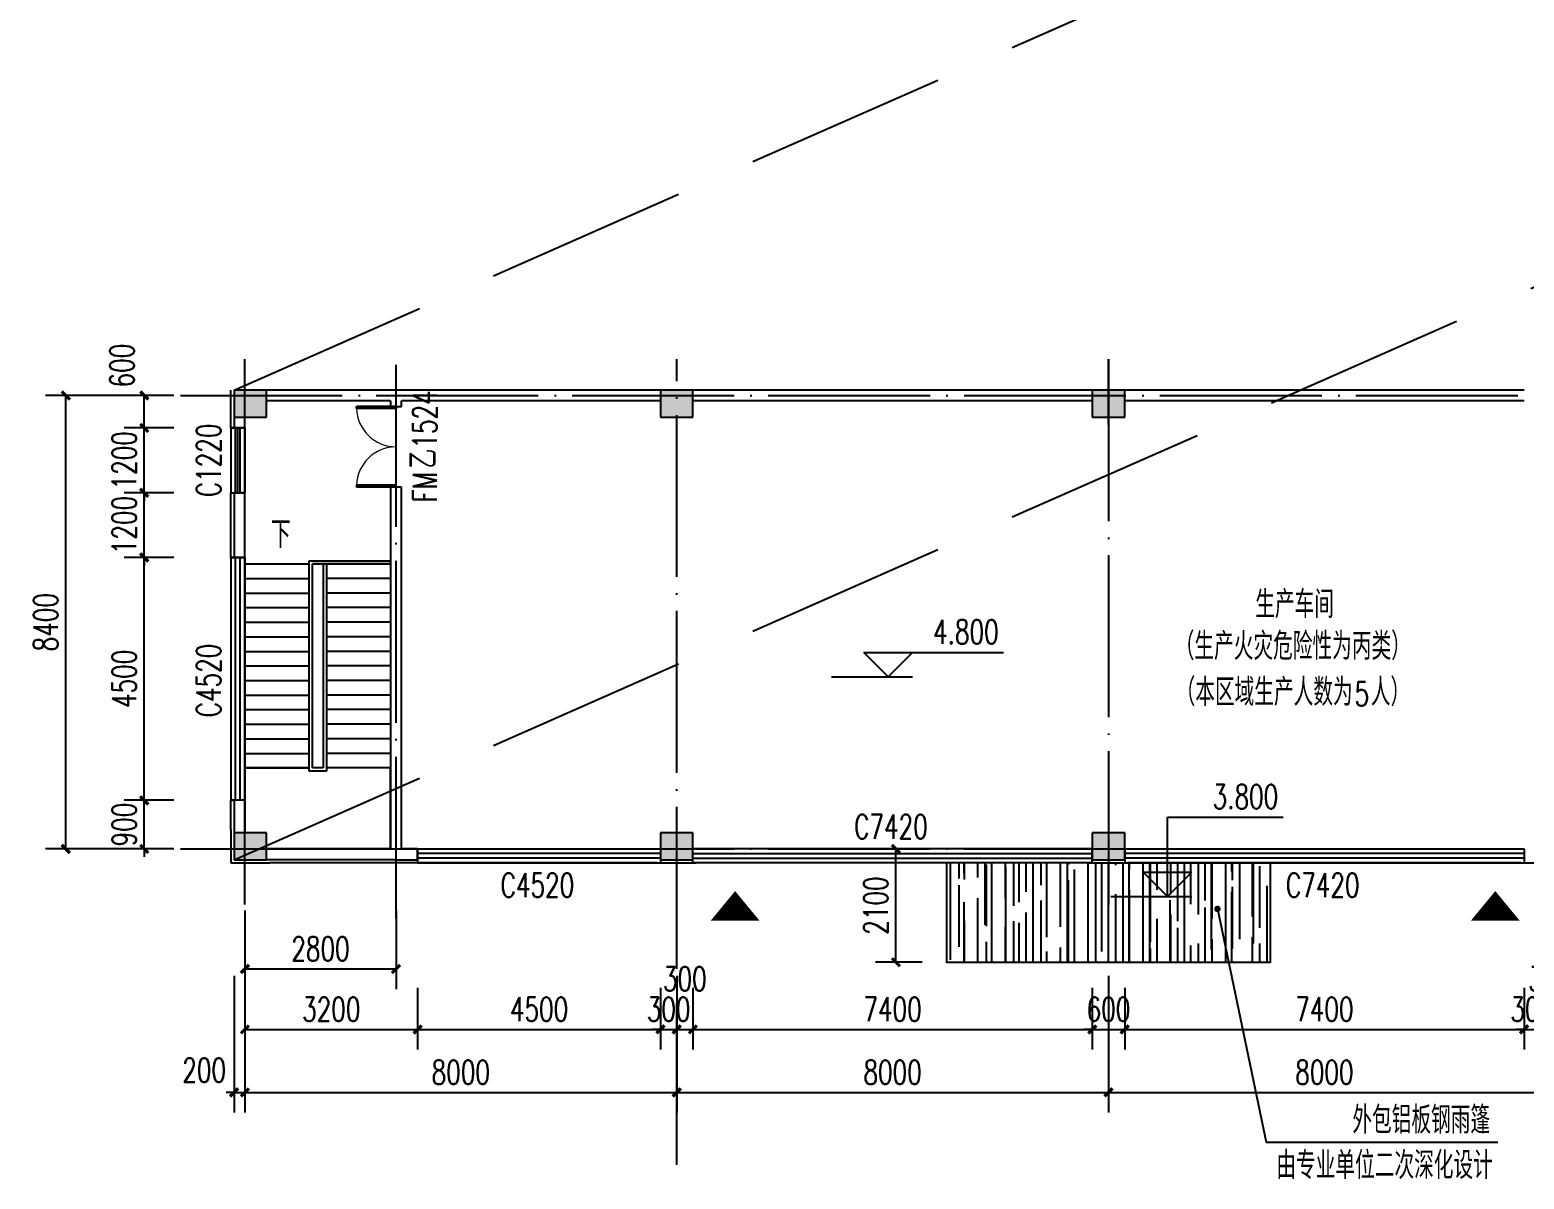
# Model space of a CAD drawing. Extents: x 409931 to 937299, y -508824 to 132289.
# Drawn here: x 466238 to 493922, y -186752 to -165458 of the extents above; entities that cross this region are included whole.
import ezdxf

# ---------------------------------------------------------------- set-up
doc = ezdxf.new("R2010")
doc.units = 0
doc.header["$LTSCALE"] = 1500
doc.header["$MEASUREMENT"] = 0
doc.linetypes.add('DASH', pattern=[0.35, 0.25, -0.1])
doc.linetypes.add('DOTE', pattern=[2.42, 2, -0.2, 0.02, -0.2])
doc.layers.get('Defpoints').update_dxf_attribs({"color": 252})
for name, color, linetype in [('07m', 36, 'Continuous'), ('A-Hatch1(建筑填充1平面)', 8, 'Continuous'), ('A-Roof(建筑屋顶)', 122, 'Continuous'), ('A-Wall(建筑墙)', 7, 'Continuous'), ('AXIS', 3, 'Continuous'), ('COLUMN', 2, 'Continuous'), ('DIM_ELEV', 3, 'Continuous'), ('DIM_LEAD', 3, 'Continuous'), ('DIM_SYMB', 3, 'Continuous'), ('DOOR_FIRE', 4, 'Continuous'), ('DOOR_FIRE_TEXT', 7, 'Continuous'), ('DOTE', 1, 'Continuous'), ('PUB_DIM', 3, 'Continuous'), ('PUB_HATCH', 8, 'Continuous'), ('PUB_TEXT', 7, 'Continuous'), ('STAIR', 2, 'Continuous'), ('SURFACE', 6, 'Continuous'), ('WALL', 7, 'Continuous'), ('WINDOW', 4, 'Continuous'), ('WINDOW_TEXT', 7, 'Continuous')]:
    doc.layers.add(name, color=color, linetype=linetype)
doc.styles.add('_TCH_DIM', font='SIMPLEX', dxfattribs={"bigfont": 'GBCBIG'})
doc.styles.add('_TCH_DIM_T3', font='SIMPLEX', dxfattribs={"width": 0.705882, "bigfont": 'GBCBIG'})
doc.styles.add('_TCH_WINDOW', font='SIMPLEX', dxfattribs={"bigfont": 'GBCBIG'})
doc.dimstyles.new('_TCH_ARCH&&150', dxfattribs={"dimtxt": 446.25, "dimasz": 150, "dimexe": 375, "dimexo": 450, "dimgap": 150, "dimtad": 1, "dimdec": 0, "dimzin": 0, "dimdsep": 46, "dimtxsty": '_TCH_DIM_T3', "dimblk": 'ARCHTICK', "dimcen": 0.09, "dimclrt": 7, "dimazin": 2, "dimtfac": 1, "dimtdec": 0, "dimtix": 1, "dimtmove": 2, "dimatfit": 3, "dimfxl": 0, "dimtolj": 1, "dimtzin": 0, "dimarcsym": 0})

# ---------------------------------------------------------------- blocks, each defined once
blk = doc.blocks.new('_ArchTick')
at = {"color": 0, "linetype": 'ByBlock', "const_width": 0.4}
blk.add_lwpolyline([(-0.5, -0.5), (0.5, 0.5)], dxfattribs=at)
blk = doc.blocks.new('*D478')
at = {"layer": 'Defpoints', "color": 0}
for p in [(470222, -182759), (473422, -182759), (473422, -183978)]:
    blk.add_point(p, dxfattribs=at)
at = {"layer": 'PUB_DIM', "color": 0, "lineweight": -2}
for p, q in [((470222, -183209), (470222, -184353)), ((473422, -183209), (473422, -184353)), ((470222, -183978), (473422, -183978))]:
    blk.add_line(p, q, dxfattribs=at)
at = {"layer": 'PUB_DIM', "color": 0, "lineweight": -2, "xscale": 150, "yscale": 150, "zscale": 150, "rotation": 180}
blk.add_blockref('_ArchTick', (470222, -183978), dxfattribs=at)
at = {"layer": 'PUB_DIM', "color": 0, "lineweight": -2, "xscale": 150, "yscale": 150, "zscale": 150}
blk.add_blockref('_ArchTick', (473422, -183978), dxfattribs=at)
at = {"layer": 'PUB_DIM', "color": 7, "insert": (471822, -183605), "char_height": 446.2, "attachment_point": 5, "style": '_TCH_DIM_T3'}
blk.add_mtext('\\A1;3200', dxfattribs=at)
blk = doc.blocks.new('*D479')
at = {"layer": 'Defpoints', "color": 0}
for p in [(473422, -182759), (477922, -182759), (477922, -183978)]:
    blk.add_point(p, dxfattribs=at)
at = {"layer": 'PUB_DIM', "color": 0, "lineweight": -2}
for p, q in [((473422, -183209), (473422, -184353)), ((477922, -183209), (477922, -184353)), ((473422, -183978), (477922, -183978))]:
    blk.add_line(p, q, dxfattribs=at)
at = {"layer": 'PUB_DIM', "color": 0, "lineweight": -2, "xscale": 150, "yscale": 150, "zscale": 150, "rotation": 180}
blk.add_blockref('_ArchTick', (473422, -183978), dxfattribs=at)
at = {"layer": 'PUB_DIM', "color": 0, "lineweight": -2, "xscale": 150, "yscale": 150, "zscale": 150}
blk.add_blockref('_ArchTick', (477922, -183978), dxfattribs=at)
at = {"layer": 'PUB_DIM', "color": 7, "insert": (475672, -183605), "char_height": 446.2, "attachment_point": 5, "style": '_TCH_DIM_T3'}
blk.add_mtext('\\A1;4500', dxfattribs=at)
blk = doc.blocks.new('*D480')
at = {"layer": 'Defpoints', "color": 0}
for p in [(477922, -182759), (478222, -182759), (478222, -183978)]:
    blk.add_point(p, dxfattribs=at)
at = {"layer": 'PUB_DIM', "color": 0, "lineweight": -2}
for p, q in [((477922, -183209), (477922, -184353)), ((478222, -183209), (478222, -184353)), ((477922, -183978), (477772, -183978)), ((477922, -183978), (478222, -183978)), ((478222, -183978), (478372, -183978))]:
    blk.add_line(p, q, dxfattribs=at)
at = {"layer": 'PUB_DIM', "color": 0, "lineweight": -2, "xscale": 150, "yscale": 150, "zscale": 150}
blk.add_blockref('_ArchTick', (477922, -183978), dxfattribs=at)
at = {"layer": 'PUB_DIM', "color": 0, "lineweight": -2, "xscale": 150, "yscale": 150, "zscale": 150, "rotation": 180}
blk.add_blockref('_ArchTick', (478222, -183978), dxfattribs=at)
at = {"layer": 'PUB_DIM', "color": 7, "insert": (478072, -183605), "char_height": 446.2, "attachment_point": 5, "style": '_TCH_DIM_T3'}
blk.add_mtext('\\A1;300', dxfattribs=at)
blk = doc.blocks.new('*D481')
at = {"layer": 'Defpoints', "color": 0}
for p in [(478222, -182759), (478522, -182759), (478522, -183978)]:
    blk.add_point(p, dxfattribs=at)
at = {"layer": 'PUB_DIM', "color": 0, "lineweight": -2}
for p, q in [((478222, -183209), (478222, -184353)), ((478522, -183209), (478522, -184353)), ((478222, -183978), (478522, -183978))]:
    blk.add_line(p, q, dxfattribs=at)
at = {"layer": 'PUB_DIM', "color": 0, "lineweight": -2, "xscale": 150, "yscale": 150, "zscale": 150, "rotation": 180}
blk.add_blockref('_ArchTick', (478222, -183978), dxfattribs=at)
at = {"layer": 'PUB_DIM', "color": 0, "lineweight": -2, "xscale": 150, "yscale": 150, "zscale": 150}
blk.add_blockref('_ArchTick', (478522, -183978), dxfattribs=at)
at = {"layer": 'PUB_DIM', "color": 7, "insert": (478372, -183040), "char_height": 446.2, "attachment_point": 5, "style": '_TCH_DIM_T3'}
blk.add_mtext('\\A1;300', dxfattribs=at)
blk = doc.blocks.new('*D482')
at = {"layer": 'Defpoints', "color": 0}
for p in [(478522, -182759), (485922, -182759), (485922, -183978)]:
    blk.add_point(p, dxfattribs=at)
at = {"layer": 'PUB_DIM', "color": 0, "lineweight": -2}
for p, q in [((478522, -183209), (478522, -184353)), ((485922, -183209), (485922, -184353)), ((478522, -183978), (485922, -183978))]:
    blk.add_line(p, q, dxfattribs=at)
at = {"layer": 'PUB_DIM', "color": 0, "lineweight": -2, "xscale": 150, "yscale": 150, "zscale": 150, "rotation": 180}
blk.add_blockref('_ArchTick', (478522, -183978), dxfattribs=at)
at = {"layer": 'PUB_DIM', "color": 0, "lineweight": -2, "xscale": 150, "yscale": 150, "zscale": 150}
blk.add_blockref('_ArchTick', (485922, -183978), dxfattribs=at)
at = {"layer": 'PUB_DIM', "color": 7, "insert": (482222, -183605), "char_height": 446.2, "attachment_point": 5, "style": '_TCH_DIM_T3'}
blk.add_mtext('\\A1;7400', dxfattribs=at)
blk = doc.blocks.new('*D483')
at = {"layer": 'Defpoints', "color": 0}
for p in [(485922, -182759), (486522, -182759), (486522, -183978)]:
    blk.add_point(p, dxfattribs=at)
at = {"layer": 'PUB_DIM', "color": 0, "lineweight": -2}
for p, q in [((485922, -183209), (485922, -184353)), ((486522, -183209), (486522, -184353)), ((485922, -183978), (485772, -183978)), ((485922, -183978), (486522, -183978)), ((486522, -183978), (486672, -183978))]:
    blk.add_line(p, q, dxfattribs=at)
at = {"layer": 'PUB_DIM', "color": 0, "lineweight": -2, "xscale": 150, "yscale": 150, "zscale": 150}
blk.add_blockref('_ArchTick', (485922, -183978), dxfattribs=at)
at = {"layer": 'PUB_DIM', "color": 0, "lineweight": -2, "xscale": 150, "yscale": 150, "zscale": 150, "rotation": 180}
blk.add_blockref('_ArchTick', (486522, -183978), dxfattribs=at)
at = {"layer": 'PUB_DIM', "color": 7, "insert": (486222, -183605), "char_height": 446.2, "attachment_point": 5, "style": '_TCH_DIM_T3'}
blk.add_mtext('\\A1;600', dxfattribs=at)
blk = doc.blocks.new('*D484')
at = {"layer": 'Defpoints', "color": 0}
for p in [(486522, -182759), (493922, -182759), (493922, -183978)]:
    blk.add_point(p, dxfattribs=at)
at = {"layer": 'PUB_DIM', "color": 0, "lineweight": -2}
for p, q in [((486522, -183209), (486522, -184353)), ((493922, -183209), (493922, -184353)), ((486522, -183978), (493922, -183978))]:
    blk.add_line(p, q, dxfattribs=at)
at = {"layer": 'PUB_DIM', "color": 0, "lineweight": -2, "xscale": 150, "yscale": 150, "zscale": 150, "rotation": 180}
blk.add_blockref('_ArchTick', (486522, -183978), dxfattribs=at)
at = {"layer": 'PUB_DIM', "color": 0, "lineweight": -2, "xscale": 150, "yscale": 150, "zscale": 150}
blk.add_blockref('_ArchTick', (493922, -183978), dxfattribs=at)
at = {"layer": 'PUB_DIM', "color": 7, "insert": (490222, -183605), "char_height": 446.2, "attachment_point": 5, "style": '_TCH_DIM_T3'}
blk.add_mtext('\\A1;7400', dxfattribs=at)
blk = doc.blocks.new('*D485')
at = {"layer": 'Defpoints', "color": 0}
for p in [(493922, -182759), (494222, -182759), (494222, -183978)]:
    blk.add_point(p, dxfattribs=at)
at = {"layer": 'PUB_DIM', "color": 0, "lineweight": -2}
for p, q in [((493922, -183209), (493922, -184353)), ((494222, -183209), (494222, -184353)), ((493922, -183978), (493772, -183978)), ((493922, -183978), (494222, -183978)), ((494222, -183978), (494372, -183978))]:
    blk.add_line(p, q, dxfattribs=at)
at = {"layer": 'PUB_DIM', "color": 0, "lineweight": -2, "xscale": 150, "yscale": 150, "zscale": 150}
blk.add_blockref('_ArchTick', (493922, -183978), dxfattribs=at)
at = {"layer": 'PUB_DIM', "color": 0, "lineweight": -2, "xscale": 150, "yscale": 150, "zscale": 150, "rotation": 180}
blk.add_blockref('_ArchTick', (494222, -183978), dxfattribs=at)
at = {"layer": 'PUB_DIM', "color": 7, "insert": (494072, -183605), "char_height": 446.2, "attachment_point": 5, "style": '_TCH_DIM_T3'}
blk.add_mtext('\\A1;300', dxfattribs=at)
blk = doc.blocks.new('*D486')
at = {"layer": 'Defpoints', "color": 0}
for p in [(494222, -182759), (494582, -182759), (494582, -183978)]:
    blk.add_point(p, dxfattribs=at)
at = {"layer": 'PUB_DIM', "color": 0, "lineweight": -2}
for p, q in [((494222, -183209), (494222, -184353)), ((494582, -183209), (494582, -184353)), ((494222, -183978), (494582, -183978))]:
    blk.add_line(p, q, dxfattribs=at)
at = {"layer": 'PUB_DIM', "color": 0, "lineweight": -2, "xscale": 150, "yscale": 150, "zscale": 150, "rotation": 180}
blk.add_blockref('_ArchTick', (494222, -183978), dxfattribs=at)
at = {"layer": 'PUB_DIM', "color": 0, "lineweight": -2, "xscale": 150, "yscale": 150, "zscale": 150}
blk.add_blockref('_ArchTick', (494582, -183978), dxfattribs=at)
at = {"layer": 'PUB_DIM', "color": 7, "insert": (494402, -183040), "char_height": 446.2, "attachment_point": 5, "style": '_TCH_DIM_T3'}
blk.add_mtext('\\A1;360', dxfattribs=at)
blk = doc.blocks.new('*D489')
at = {"layer": 'AXIS', "color": 0, "lineweight": -2}
for p, q in [((470022, -182985), (470022, -185520)), ((470222, -182985), (470222, -185520)), ((470022, -185145), (469872, -185145)), ((470022, -185145), (470222, -185145)), ((470222, -185145), (470372, -185145))]:
    blk.add_line(p, q, dxfattribs=at)
at = {"layer": 'Defpoints', "color": 0}
for p in [(470022, -182535), (470222, -182535), (470222, -185145)]:
    blk.add_point(p, dxfattribs=at)
at = {"layer": 'AXIS', "color": 0, "lineweight": -2, "xscale": 150, "yscale": 150, "zscale": 150}
blk.add_blockref('_ArchTick', (470022, -185145), dxfattribs=at)
at = {"layer": 'AXIS', "color": 0, "lineweight": -2, "xscale": 150, "yscale": 150, "zscale": 150, "rotation": 180}
blk.add_blockref('_ArchTick', (470222, -185145), dxfattribs=at)
at = {"layer": 'AXIS', "color": 7, "insert": (469467, -184733), "char_height": 446.2, "attachment_point": 5, "style": '_TCH_DIM_T3'}
blk.add_mtext('\\A1;200', dxfattribs=at)
blk = doc.blocks.new('*D490')
at = {"layer": 'AXIS', "color": 0, "lineweight": -2}
for p, q in [((470222, -182985), (470222, -185520)), ((478222, -182985), (478222, -185520)), ((470222, -185145), (478222, -185145))]:
    blk.add_line(p, q, dxfattribs=at)
at = {"layer": 'Defpoints', "color": 0}
for p in [(470222, -182535), (478222, -182535), (478222, -185145)]:
    blk.add_point(p, dxfattribs=at)
at = {"layer": 'AXIS', "color": 0, "lineweight": -2, "xscale": 150, "yscale": 150, "zscale": 150, "rotation": 180}
blk.add_blockref('_ArchTick', (470222, -185145), dxfattribs=at)
at = {"layer": 'AXIS', "color": 0, "lineweight": -2, "xscale": 150, "yscale": 150, "zscale": 150}
blk.add_blockref('_ArchTick', (478222, -185145), dxfattribs=at)
at = {"layer": 'AXIS', "color": 7, "insert": (474222, -184772), "char_height": 446.2, "attachment_point": 5, "style": '_TCH_DIM_T3'}
blk.add_mtext('\\A1;8000', dxfattribs=at)
blk = doc.blocks.new('*D491')
at = {"layer": 'AXIS', "color": 0, "lineweight": -2}
for p, q in [((478222, -182985), (478222, -185520)), ((486222, -182985), (486222, -185520)), ((478222, -185145), (486222, -185145))]:
    blk.add_line(p, q, dxfattribs=at)
at = {"layer": 'Defpoints', "color": 0}
for p in [(478222, -182535), (486222, -182535), (486222, -185145)]:
    blk.add_point(p, dxfattribs=at)
at = {"layer": 'AXIS', "color": 0, "lineweight": -2, "xscale": 150, "yscale": 150, "zscale": 150, "rotation": 180}
blk.add_blockref('_ArchTick', (478222, -185145), dxfattribs=at)
at = {"layer": 'AXIS', "color": 0, "lineweight": -2, "xscale": 150, "yscale": 150, "zscale": 150}
blk.add_blockref('_ArchTick', (486222, -185145), dxfattribs=at)
at = {"layer": 'AXIS', "color": 7, "insert": (482222, -184772), "char_height": 446.2, "attachment_point": 5, "style": '_TCH_DIM_T3'}
blk.add_mtext('\\A1;8000', dxfattribs=at)
blk = doc.blocks.new('*D492')
at = {"layer": 'AXIS', "color": 0, "lineweight": -2}
for p, q in [((486222, -182985), (486222, -185520)), ((494222, -182985), (494222, -185520)), ((486222, -185145), (494222, -185145))]:
    blk.add_line(p, q, dxfattribs=at)
at = {"layer": 'Defpoints', "color": 0}
for p in [(486222, -182535), (494222, -182535), (494222, -185145)]:
    blk.add_point(p, dxfattribs=at)
at = {"layer": 'AXIS', "color": 0, "lineweight": -2, "xscale": 150, "yscale": 150, "zscale": 150, "rotation": 180}
blk.add_blockref('_ArchTick', (486222, -185145), dxfattribs=at)
at = {"layer": 'AXIS', "color": 0, "lineweight": -2, "xscale": 150, "yscale": 150, "zscale": 150}
blk.add_blockref('_ArchTick', (494222, -185145), dxfattribs=at)
at = {"layer": 'AXIS', "color": 7, "insert": (490222, -184772), "char_height": 446.2, "attachment_point": 5, "style": '_TCH_DIM_T3'}
blk.add_mtext('\\A1;8000', dxfattribs=at)
blk = doc.blocks.new('*D495')
at = {"layer": 'Defpoints', "color": 0}
for p in [(482283, -180633), (483222, -180633), (483222, -182733)]:
    blk.add_point(p, dxfattribs=at)
at = {"layer": 'PUB_DIM', "color": 0, "lineweight": -2}
for p, q in [((482772, -180633), (481908, -180633)), ((482283, -182733), (482283, -180633)), ((482772, -182733), (481908, -182733))]:
    blk.add_line(p, q, dxfattribs=at)
at = {"layer": 'PUB_DIM', "color": 0, "lineweight": -2, "xscale": 150, "yscale": 150, "zscale": 150}
for p, rotation in [((482283, -180633), 90), ((482283, -182733), 270)]:
    blk.add_blockref('_ArchTick', p, dxfattribs=dict(at, rotation=rotation))
at = {"layer": 'PUB_DIM', "color": 7, "insert": (481910, -181683), "char_height": 446.2, "attachment_point": 5, "rotation": 90, "style": '_TCH_DIM_T3'}
blk.add_mtext('\\A1;2100', dxfattribs=at)
blk = doc.blocks.new('*D502')
at = {"layer": 'Defpoints', "color": 0}
for p in [(466904, -172233), (469355, -172233), (469355, -180633)]:
    blk.add_point(p, dxfattribs=at)
at = {"layer": 'PUB_DIM', "color": 0, "lineweight": -2}
for p, q in [((468905, -172233), (466529, -172233)), ((466904, -180633), (466904, -172233)), ((468905, -180633), (466529, -180633))]:
    blk.add_line(p, q, dxfattribs=at)
at = {"layer": 'PUB_DIM', "color": 0, "lineweight": -2, "xscale": 150, "yscale": 150, "zscale": 150}
for p, rotation in [((466904, -172233), 90), ((466904, -180633), 270)]:
    blk.add_blockref('_ArchTick', p, dxfattribs=dict(at, rotation=rotation))
at = {"layer": 'PUB_DIM', "color": 7, "insert": (466531, -176433), "char_height": 446.2, "attachment_point": 5, "rotation": 90, "style": '_TCH_DIM_T3'}
blk.add_mtext('\\A1;8400', dxfattribs=at)
blk = doc.blocks.new('*D503')
at = {"layer": 'Defpoints', "color": 0}
for p in [(468357, -172233), (469355, -172233), (469355, -172833)]:
    blk.add_point(p, dxfattribs=at)
at = {"layer": 'PUB_DIM', "color": 0, "lineweight": -2}
for p, q in [((468905, -172233), (467982, -172233)), ((468357, -172833), (468357, -172233)), ((468905, -172833), (467982, -172833))]:
    blk.add_line(p, q, dxfattribs=at)
at = {"layer": 'PUB_DIM', "color": 0, "lineweight": -2, "xscale": 150, "yscale": 150, "zscale": 150}
for p, rotation in [((468357, -172233), 90), ((468357, -172833), 270)]:
    blk.add_blockref('_ArchTick', p, dxfattribs=dict(at, rotation=rotation))
at = {"layer": 'PUB_DIM', "color": 7, "insert": (467944, -171678), "char_height": 446.2, "attachment_point": 5, "rotation": 90, "style": '_TCH_DIM_T3'}
blk.add_mtext('\\A1;600', dxfattribs=at)
blk = doc.blocks.new('*D504')
at = {"layer": 'Defpoints', "color": 0}
for p in [(468357, -172833), (469355, -172833), (469355, -174033)]:
    blk.add_point(p, dxfattribs=at)
at = {"layer": 'PUB_DIM', "color": 0, "lineweight": -2}
for p, q in [((468357, -172833), (468357, -172683)), ((468905, -172833), (467982, -172833)), ((468357, -174033), (468357, -172833)), ((468905, -174033), (467982, -174033)), ((468357, -174033), (468357, -174183))]:
    blk.add_line(p, q, dxfattribs=at)
at = {"layer": 'PUB_DIM', "color": 0, "lineweight": -2, "xscale": 150, "yscale": 150, "zscale": 150}
for p, rotation in [((468357, -172833), 270), ((468357, -174033), 90)]:
    blk.add_blockref('_ArchTick', p, dxfattribs=dict(at, rotation=rotation))
at = {"layer": 'PUB_DIM', "color": 7, "insert": (467984, -173433), "char_height": 446.2, "attachment_point": 5, "rotation": 90, "style": '_TCH_DIM_T3'}
blk.add_mtext('\\A1;1200', dxfattribs=at)
blk = doc.blocks.new('*D505')
at = {"layer": 'Defpoints', "color": 0}
for p in [(468357, -174033), (469355, -174033), (469355, -175233)]:
    blk.add_point(p, dxfattribs=at)
at = {"layer": 'PUB_DIM', "color": 0, "lineweight": -2}
for p, q in [((468905, -174033), (467982, -174033)), ((468357, -174033), (468357, -173883)), ((468357, -175233), (468357, -174033)), ((468905, -175233), (467982, -175233)), ((468357, -175233), (468357, -175383))]:
    blk.add_line(p, q, dxfattribs=at)
at = {"layer": 'PUB_DIM', "color": 0, "lineweight": -2, "xscale": 150, "yscale": 150, "zscale": 150}
for p, rotation in [((468357, -174033), 270), ((468357, -175233), 90)]:
    blk.add_blockref('_ArchTick', p, dxfattribs=dict(at, rotation=rotation))
at = {"layer": 'PUB_DIM', "color": 7, "insert": (467984, -174633), "char_height": 446.2, "attachment_point": 5, "rotation": 90, "style": '_TCH_DIM_T3'}
blk.add_mtext('\\A1;1200', dxfattribs=at)
blk = doc.blocks.new('*D506')
at = {"layer": 'Defpoints', "color": 0}
for p in [(468357, -175233), (469355, -175233), (469355, -179733)]:
    blk.add_point(p, dxfattribs=at)
at = {"layer": 'PUB_DIM', "color": 0, "lineweight": -2}
for p, q in [((468905, -175233), (467982, -175233)), ((468357, -179733), (468357, -175233)), ((468905, -179733), (467982, -179733))]:
    blk.add_line(p, q, dxfattribs=at)
at = {"layer": 'PUB_DIM', "color": 0, "lineweight": -2, "xscale": 150, "yscale": 150, "zscale": 150}
for p, rotation in [((468357, -175233), 90), ((468357, -179733), 270)]:
    blk.add_blockref('_ArchTick', p, dxfattribs=dict(at, rotation=rotation))
at = {"layer": 'PUB_DIM', "color": 7, "insert": (467984, -177483), "char_height": 446.2, "attachment_point": 5, "rotation": 90, "style": '_TCH_DIM_T3'}
blk.add_mtext('\\A1;4500', dxfattribs=at)
blk = doc.blocks.new('*D507')
at = {"layer": 'Defpoints', "color": 0}
for p in [(468357, -179733), (469355, -179733), (469355, -180633)]:
    blk.add_point(p, dxfattribs=at)
at = {"layer": 'PUB_DIM', "color": 0, "lineweight": -2}
for p, q in [((468357, -179733), (468357, -179583)), ((468905, -179733), (467982, -179733)), ((468357, -180633), (468357, -179733)), ((468905, -180633), (467982, -180633)), ((468357, -180633), (468357, -180783))]:
    blk.add_line(p, q, dxfattribs=at)
at = {"layer": 'PUB_DIM', "color": 0, "lineweight": -2, "xscale": 150, "yscale": 150, "zscale": 150}
for p, rotation in [((468357, -179733), 270), ((468357, -180633), 90)]:
    blk.add_blockref('_ArchTick', p, dxfattribs=dict(at, rotation=rotation))
at = {"layer": 'PUB_DIM', "color": 7, "insert": (467984, -180183), "char_height": 446.2, "attachment_point": 5, "rotation": 90, "style": '_TCH_DIM_T3'}
blk.add_mtext('\\A1;900', dxfattribs=at)
blk = doc.blocks.new('*D785')
at = {"layer": 'Defpoints', "color": 0}
for p in [(470222, -181325), (473022, -181325), (473022, -182858)]:
    blk.add_point(p, dxfattribs=at)
at = {"layer": 'PUB_DIM', "color": 0, "lineweight": -2}
for p, q in [((470222, -181775), (470222, -183233)), ((473022, -181775), (473022, -183233)), ((470222, -182858), (473022, -182858))]:
    blk.add_line(p, q, dxfattribs=at)
at = {"layer": 'PUB_DIM', "color": 0, "lineweight": -2, "xscale": 150, "yscale": 150, "zscale": 150, "rotation": 180}
blk.add_blockref('_ArchTick', (470222, -182858), dxfattribs=at)
at = {"layer": 'PUB_DIM', "color": 0, "lineweight": -2, "xscale": 150, "yscale": 150, "zscale": 150}
blk.add_blockref('_ArchTick', (473022, -182858), dxfattribs=at)
at = {"layer": 'PUB_DIM', "color": 7, "insert": (471622, -182485), "char_height": 446.2, "attachment_point": 5, "style": '_TCH_DIM_T3'}
blk.add_mtext('\\A1;2800', dxfattribs=at)
blk = doc.blocks.new('$TCHSYS$WIN2D')
for p, q in [((-0.5, 0.5), (0.5, 0.5)), ((-0.5, 0.5), (-0.5, -0.5)), ((0.5, 0.5), (0.5, -0.5)), ((0.5, 0.1667), (-0.5, 0.1667)), ((0.5, -0.1667), (-0.5, -0.1667)), ((-0.5, -0.5), (0.5, -0.5))]:
    blk.add_line(p, q)
blk = doc.blocks.new('$WINLIB2D$00000005')
at = {"color": 0}
for points in [[(-0.5, 0.5), (-0.5, -0.5)], [(-0.5, 0.5), (0.5, 0.5)], [(0.5, -0.5), (0.5, 0.5)], [(0.5, 0.167), (-0.5, 0.167)], [(0.5, 0), (-0.5, 0)], [(0.5, -0.167), (-0.5, -0.167)], [(-0.5, -0.5), (0.5, -0.5)]]:
    blk.add_lwpolyline(points, dxfattribs=at)
blk = doc.blocks.new('$DorLib2D$00000002')
for p, q in [((-0.5, 0), (-0.5, 0.4875)), ((-0.475, 0.4875), (-0.5, 0.4875)), ((-0.475, 0), (-0.475, 0.4875)), ((0.475, 0), (0.475, 0.4875)), ((0.475, 0.4875), (0.5, 0.4875)), ((0.5, 0), (0.5, 0.4875)), ((-0.5, 0), (-0.475, 0)), ((0.5, 0), (0.475, 0))]:
    blk.add_line(p, q)
at = {"lineweight": 13}
for centre, start, end in [((-0.4875, 0), 0, 88.53072), ((0.4875, 0), 91.46928, 180)]:
    blk.add_arc(centre, 0.4875, start, end, dxfattribs=at)

msp = doc.modelspace()

# ---------------------------------------------------------------- hatches: boundary and pattern name
at = {"layer": 'A-Hatch1(建筑填充1平面)'}
h = msp.add_hatch(dxfattribs=at)
h.set_pattern_fill('AR-RROOF', color=8, scale=300, angle=90, style=0)
h.set_pattern_definition([(90, (11877.55, 0), (-381, 838.2), [5715, -762, 1905, -381]), (90, (11687.05, 506.73), (-506.73, -381), [1143, -125.73, 2286, -285.75]), (90, (11553.7, 190.5), (-255.27, 1981.2), [3048, -533.4, 1524, -381])])
h.paths.add_polyline_path([(489222.2, -182733.2), (489222.2, -180893.2), (486582.2, -180893.2), (485862.2, -180893.2), (483222.2, -180893.2), (483222.2, -182733.2)])
at = {"layer": 'PUB_HATCH'}
for points in [[(470022.2, -172633.2), (470622.2, -172633.2), (470622.2, -172133.2), (470022.2, -172133.2)], [(477922.2, -172633.2), (478522.2, -172633.2), (478522.2, -172133.2), (477922.2, -172133.2)], [(485922.2, -172633.2), (486522.2, -172633.2), (486522.2, -172133.2), (485922.2, -172133.2)], [(470022.2, -180833.2), (470622.2, -180833.2), (470622.2, -180333.2), (470022.2, -180333.2)], [(477922.2, -180833.2), (478522.2, -180833.2), (478522.2, -180333.2), (477922.2, -180333.2)], [(485922.2, -180833.2), (486522.2, -180833.2), (486522.2, -180333.2), (485922.2, -180333.2)]]:
    msp.add_hatch(color=256, dxfattribs=at).paths.add_polyline_path(points)

# ---------------------------------------------------------------- linework, layer by layer
at = {"layer": 'A-Roof(建筑屋顶)'}
msp.add_lwpolyline([(483222.2, -180893.2), (483222.2, -182733.2), (489222.2, -182733.2), (489222.2, -180893.2)], dxfattribs=at)
at = {"layer": 'A-Wall(建筑墙)', "color": 1}
for points in [[(479304, -181414.6, 0, 900, 0), (479304, -181960.5, 900, 900, 0)], [(493388, -181414.6, 0, 900, 0), (493388, -181960.5, 900, 900, 0)]]:
    msp.add_lwpolyline(points, format="xyseb", dxfattribs=at)
at = {"layer": 'COLUMN'}
for p, q in [((470622.2, -172133.2), (470022.2, -172133.2)), ((470022.2, -172133.2), (470022.2, -172633.2)), ((470622.2, -172633.2), (470622.2, -172133.2)), ((478522.2, -172133.2), (477922.2, -172133.2)), ((477922.2, -172133.2), (477922.2, -172633.2)), ((478522.2, -172633.2), (478522.2, -172133.2)), ((486522.2, -172133.2), (485922.2, -172133.2)), ((485922.2, -172133.2), (485922.2, -172633.2)), ((486522.2, -172633.2), (486522.2, -172133.2)), ((470022.2, -172633.2), (470622.2, -172633.2)), ((477922.2, -172633.2), (478522.2, -172633.2)), ((485922.2, -172633.2), (486522.2, -172633.2)), ((470622.2, -180333.2), (470022.2, -180333.2)), ((470022.2, -180333.2), (470022.2, -180833.2)), ((470622.2, -180833.2), (470622.2, -180333.2)), ((478522.2, -180333.2), (477922.2, -180333.2)), ((477922.2, -180333.2), (477922.2, -180833.2)), ((478522.2, -180833.2), (478522.2, -180333.2)), ((486522.2, -180333.2), (485922.2, -180333.2)), ((485922.2, -180333.2), (485922.2, -180833.2)), ((486522.2, -180833.2), (486522.2, -180333.2)), ((470022.2, -180833.2), (470622.2, -180833.2)), ((477922.2, -180833.2), (478522.2, -180833.2)), ((485922.2, -180833.2), (486522.2, -180833.2))]:
    msp.add_line(p, q, dxfattribs=at)
at = {"layer": 'DIM_ELEV'}
for p, q in [((482138.3, -177442.8), (481688.3, -176992.8)), ((481688.3, -176992.8), (484277.3, -176992.8)), ((482138.3, -177442.8), (482588.3, -176992.8)), ((481088.3, -177442.8), (482588.3, -177442.8)), ((487317.2, -181514.1), (487317.2, -180045.9)), ((487317.2, -180045.9), (489456.2, -180045.9)), ((487317.2, -181514.1), (486867.2, -181064.1)), ((486867.2, -181064.1), (487767.2, -181064.1)), ((487317.2, -181514.1), (487767.2, -181064.1)), ((486267.2, -181514.1), (487767.2, -181514.1))]:
    msp.add_line(p, q, dxfattribs=at)
at = {"layer": 'DIM_LEAD'}
for p, q in [((488240.1, -181745.5), (489145.7, -186066.8)), ((489145.7, -186066.8), (493432.9, -186066.8))]:
    msp.add_line(p, q, dxfattribs=at)
at = {"layer": 'DIM_LEAD', "const_width": 60}
msp.add_lwpolyline([(488233.9, -181716.2, 1), (488246.2, -181774.9, 1)], format="xyb", close=True, dxfattribs=at)
at = {"layer": 'DIM_SYMB'}
for points in [[(470847.2, -175218.2, 0, 0, 0), (470847.2, -179883.2, 0, 0, 0), (472297.2, -179883.2, 0, 0, 0), (472297.2, -175938.2, 120, 0, 0), (472297.2, -175488.2, 0, 0, 0)], [(484571.5, -181358, 0, 0, 0), (484571.5, -181811.7, 66.7, 0, 0), (484571.5, -182061.7, 0, 0, 0)], [(487905.5, -181358, 0, 0, 0), (487905.5, -181811.7, 66.7, 0, 0), (487905.5, -182061.7, 0, 0, 0)]]:
    msp.add_lwpolyline(points, format="xyseb", dxfattribs=at)
at = {"layer": 'DOTE', "color": 1, "linetype": 'DOTE'}
for p, q in [((470222.2, -181663.2), (470222.2, -171561.9)), ((473022.2, -181924.9), (473022.2, -171561.9)), ((478222.2, -186484.2), (478222.2, -171561.9)), ((486222.2, -172768.2), (486222.2, -171561.9)), ((486222.2, -171561.9), (486222.2, -181663.2)), ((469025.6, -172233.2), (508557.9, -172233.2)), ((469025.6, -180633.2), (508625.9, -180633.2))]:
    msp.add_line(p, q, dxfattribs=at)
at = {"layer": 'PUB_HATCH', "linetype": 'DASH', "ltscale": 10}
for p, q in [((470022.2, -172133.2), (509412, -154777.5)), ((470022.2, -180833.2), (509412, -163477.5))]:
    msp.add_line(p, q, dxfattribs=at)
at = {"layer": 'STAIR'}
for p, q in [((470222.2, -179133.2), (470222.2, -175353.2)), ((470222.2, -175353.2), (471412.2, -175353.2)), ((471412.2, -179193.2), (471412.2, -175293.2)), ((471412.2, -175293.2), (472922.2, -175293.2)), ((471472.2, -179133.2), (471472.2, -175353.2)), ((471472.2, -179133.2), (471472.2, -175353.2)), ((471472.2, -175353.2), (472922.2, -175353.2)), ((471672.2, -175353.2), (471472.2, -175353.2)), ((471672.2, -175353.2), (471672.2, -179133.2)), ((471732.2, -175353.2), (471672.2, -175353.2)), ((471672.2, -175353.2), (471672.2, -179133.2)), ((471732.2, -175353.2), (471672.2, -175353.2)), ((472922.2, -175353.2), (471732.2, -175353.2)), ((471732.2, -175353.2), (471732.2, -179193.2)), ((472922.2, -175293.2), (472922.2, -175353.2)), ((472922.2, -175353.2), (472922.2, -179133.2)), ((470222.2, -175623.2), (471412.2, -175623.2)), ((472922.2, -175623.2), (471732.2, -175623.2)), ((470222.2, -175893.2), (471412.2, -175893.2)), ((472922.2, -175893.2), (471732.2, -175893.2)), ((470222.2, -176163.2), (471412.2, -176163.2)), ((472922.2, -176163.2), (471732.2, -176163.2)), ((470222.2, -176433.2), (471412.2, -176433.2)), ((472922.2, -176433.2), (471732.2, -176433.2)), ((470222.2, -176703.2), (471412.2, -176703.2)), ((472922.2, -176703.2), (471732.2, -176703.2)), ((470222.2, -176973.2), (471412.2, -176973.2)), ((472922.2, -176973.2), (471732.2, -176973.2)), ((470222.2, -177243.2), (471412.2, -177243.2)), ((472922.2, -177243.2), (471732.2, -177243.2)), ((470222.2, -177513.2), (471412.2, -177513.2)), ((472922.2, -177513.2), (471732.2, -177513.2)), ((470222.2, -177783.2), (471412.2, -177783.2)), ((472922.2, -177783.2), (471732.2, -177783.2)), ((470222.2, -178053.2), (471412.2, -178053.2)), ((472922.2, -178053.2), (471732.2, -178053.2)), ((470222.2, -178323.2), (471412.2, -178323.2)), ((472922.2, -178323.2), (471732.2, -178323.2)), ((470222.2, -178593.2), (471412.2, -178593.2)), ((472922.2, -178593.2), (471732.2, -178593.2)), ((470222.2, -178863.2), (471412.2, -178863.2)), ((472922.2, -178863.2), (471732.2, -178863.2)), ((470222.2, -179133.2), (471412.2, -179133.2)), ((470222.2, -179133.2), (470222.2, -180333.2)), ((471412.2, -179133.2), (470222.2, -179133.2)), ((471732.2, -179193.2), (471412.2, -179193.2)), ((471672.2, -179133.2), (471472.2, -179133.2)), ((471672.2, -179133.2), (471472.2, -179133.2)), ((472922.2, -179133.2), (471732.2, -179133.2)), ((472922.2, -179133.2), (471732.2, -179133.2)), ((472922.2, -180633.2), (472922.2, -179133.2)), ((470622.2, -180633.2), (472922.2, -180633.2))]:
    msp.add_line(p, q, dxfattribs=at)
at = {"layer": 'SURFACE'}
for p, q in [((469962.2, -172833.2), (469962.2, -172133.2)), ((469962.2, -172833.2), (470022.2, -172833.2)), ((469962.2, -174033.2), (470022.2, -174033.2)), ((469962.2, -175233.2), (469962.2, -174033.2)), ((469962.2, -175233.2), (470022.2, -175233.2)), ((469962.2, -179733.2), (470022.2, -179733.2)), ((469962.2, -180273.2), (469962.2, -179733.2)), ((469962.2, -180273.2), (469962.2, -180847.5)), ((469962.2, -180847.5), (469962.2, -180893.2)), ((469962.2, -180893.2), (470682.2, -180893.2)), ((473022.2, -180893.2), (470682.2, -180893.2)), ((477862.2, -180893.2), (473022.2, -180893.2)), ((477862.2, -180893.2), (477927.5, -180893.2)), ((477927.5, -180893.2), (478582.2, -180893.2)), ((485862.2, -180893.2), (478582.2, -180893.2)), ((485862.2, -180893.2), (486582.2, -180893.2)), ((493862.2, -180893.2), (486582.2, -180893.2)), ((493862.2, -180893.2), (494163.2, -180893.2))]:
    msp.add_line(p, q, dxfattribs=at)
at = {"layer": 'WALL'}
for p, q in [((473022.2, -172133.2), (470622.2, -172133.2)), ((477922.2, -172133.2), (473022.2, -172133.2)), ((485922.2, -172133.2), (478522.2, -172133.2)), ((493922.2, -172133.2), (486522.2, -172133.2)), ((472922.2, -172333.2), (470622.2, -172333.2)), ((472922.2, -172333.2), (472922.2, -172433.2)), ((472922.2, -172433.2), (473122.2, -172433.2)), ((473122.2, -172433.2), (473122.2, -172333.2)), ((477922.2, -172333.2), (473122.2, -172333.2)), ((485922.2, -172333.2), (478522.2, -172333.2)), ((493922.2, -172333.2), (486522.2, -172333.2)), ((470022.2, -172633.2), (470022.2, -172833.2)), ((470222.2, -172833.2), (470222.2, -172633.2)), ((470022.2, -172833.2), (470222.2, -172833.2)), ((470222.2, -174033.2), (470022.2, -174033.2)), ((470022.2, -174033.2), (470022.2, -175233.2)), ((470222.2, -175233.2), (470222.2, -174033.2)), ((473122.2, -173933.2), (472922.2, -173933.2)), ((472922.2, -173933.2), (472922.2, -180633.2)), ((473122.2, -180633.2), (473122.2, -173933.2)), ((470022.2, -175233.2), (470222.2, -175233.2)), ((470222.2, -179733.2), (470022.2, -179733.2)), ((470022.2, -179733.2), (470022.2, -180333.2)), ((470222.2, -180333.2), (470222.2, -179733.2)), ((472922.2, -180633.2), (470622.2, -180633.2)), ((473422.2, -180633.2), (473122.2, -180633.2)), ((473422.2, -180833.2), (473422.2, -180633.2)), ((473022.2, -180833.2), (470622.2, -180833.2)), ((473022.2, -180833.2), (473422.2, -180833.2))]:
    msp.add_line(p, q, dxfattribs=at)

# ---------------------------------------------------------------- block references
at = {"layer": 'DOOR_FIRE', "xscale": 1500, "yscale": 1500, "zscale": 200, "rotation": 89.99999999634242}
msp.add_blockref('$DorLib2D$00000002', (473022.2, -173183.2), dxfattribs=at)
at = {"layer": 'WINDOW'}
ref = msp.add_blockref('$WINLIB2D$00000005', (470092.2, -173433.2), dxfattribs=dict(at, xscale=-1200, yscale=-260, zscale=-1200, rotation=89.99999999281943))
ref.add_attrib('A', 'C1220', (469772.8, -174115.7), dxfattribs={"layer": 'WINDOW_TEXT', "height": 446.25, "rotation": 90, "style": '_TCH_WINDOW', "width": 0.705882})
ref = msp.add_blockref('$TCHSYS$WIN2D', (470092.2, -177483.2), dxfattribs=dict(at, xscale=-4500, yscale=-260, zscale=-4500, rotation=89.99999999281943))
ref.add_attrib('A', 'C4520', (469772.8, -178195.7), dxfattribs={"layer": 'WINDOW_TEXT', "height": 446.25, "rotation": 90, "style": '_TCH_WINDOW', "width": 0.705882})
ref = msp.add_blockref('$TCHSYS$WIN2D', (482222.2, -180763.2), dxfattribs=dict(at, xscale=7400, yscale=260, zscale=7400, rotation=180.0000000032904))
ref.add_attrib('A', 'C7420', (481509.7, -180443.8), dxfattribs={"layer": 'WINDOW_TEXT', "height": 446.25, "rotation": 0, "style": '_TCH_WINDOW', "width": 0.705882})
ref = msp.add_blockref('$TCHSYS$WIN2D', (475672.2, -180763.2), dxfattribs=dict(at, xscale=-4500, yscale=-260, zscale=-4500, rotation=180.0000000032905))
ref.add_attrib('A', 'C4520', (474959.7, -181528.8), dxfattribs={"layer": 'WINDOW_TEXT', "height": 446.25, "rotation": 0, "style": '_TCH_WINDOW', "width": 0.705882})
ref = msp.add_blockref('$TCHSYS$WIN2D', (490222.2, -180763.2), dxfattribs=dict(at, xscale=-7400, yscale=-260, zscale=-7400, rotation=180.0000000032904))
ref.add_attrib('A', 'C7420', (489509.7, -181528.8), dxfattribs={"layer": 'WINDOW_TEXT', "height": 446.25, "rotation": 0, "style": '_TCH_WINDOW', "width": 0.705882})

# ---------------------------------------------------------------- texts
at = {"layer": '07m', "color": 2, "style": '_TCH_DIM'}
for s, height, p in [('生产车间', 506.38, (488941, -176356.5)), ('（生产火灾危险性为丙类）', 506.383, (487448.8, -177130.4)), ('（本区域生产人数为', 506.38, (487464.6, -177982.7)), ('人）', 506.38, (491082.2, -177982.7))]:
    msp.add_text(s, height=height, dxfattribs=at).set_placement(p)
at = {"layer": '07m', "color": 2, "style": '_TCH_DIM', "width": 0.705882}
msp.add_text('5', height=446.2, dxfattribs=at).set_placement((490782.2, -177982.7))
at = {"layer": 'DOOR_FIRE_TEXT', "style": '_TCH_WINDOW', "width": 0.705882}
for s, p in [('1524', (473778.8, -173216.3)), ('FM', (473778.8, -174215))]:
    msp.add_text(s, height=446.25, rotation=90, dxfattribs=at).set_placement(p)
at = {"layer": 'DOOR_FIRE_TEXT', "style": '_TCH_WINDOW'}
msp.add_text('乙', height=506.4, rotation=90, dxfattribs=at).set_placement((473778.8, -173585))
at = {"layer": 'PUB_TEXT', "style": '_TCH_DIM'}
for s, height, p in [('下', 506.4, (470704.8, -175060.7)), ('外包铝板钢雨篷', 506.38, (490739.8, -185909.3)), ('由专业单位二次深化设计', 506.383, (489332.3, -186749.3))]:
    msp.add_text(s, height=height, dxfattribs=at).set_placement(p)
at = {"layer": 'PUB_TEXT', "style": '_TCH_DIM', "width": 0.705882}
for s, p in [('4.800', (482972.3, -176835.3)), ('3.800', (488151.2, -179888.4))]:
    msp.add_text(s, height=446.25, dxfattribs=at).set_placement(p)

# ---------------------------------------------------------------- dimensions: what is measured, and where the dimension line sits
at = {"layer": 'AXIS'}
dim = msp.add_linear_dim(base=(470222.2, -185145.2), p1=(470022.2, -182534.7), p2=(470222.2, -182534.7), angle=0, dimstyle='_TCH_ARCH&&150', dxfattribs=at)
dim.commit()
dim.dimension.update_dxf_attribs({"geometry": '*D489', "text_midpoint": (469467.2, -184732.7), "dimtype": 129})
for p1, p2, picture, middle in [((470222.2, -182534.7), (478222.2, -182534.7), '*D490', (474222.2, -184772.1)), ((478222.2, -182534.7), (486222.2, -182534.7), '*D491', (482222.2, -184772.1)), ((486222.2, -182534.7), (494222.2, -182534.7), '*D492', (490222.2, -184772.1))]:
    dim = msp.add_aligned_dim(p1=p1, p2=p2, distance=-2610.5, dimstyle='_TCH_ARCH&&150', dxfattribs=at)
    dim.commit()
    dim.dimension.update_dxf_attribs({"geometry": picture, "text_midpoint": middle})
at = {"layer": 'PUB_DIM'}
for base, p1, p2, angle, picture, middle in [((468357, -172233.2), (469354.9, -172833.2), (469354.9, -172233.2), 90, '*D503', (467944.5, -171678.2)), ((478522.2, -183977.8), (478222.2, -182759.3), (478522.2, -182759.3), 360, '*D481', (478372.2, -183040.3)), ((494582.2, -183977.8), (494222.2, -182759.3), (494582.2, -182759.3), 360, '*D486', (494402.2, -183040.3))]:
    dim = msp.add_linear_dim(base=base, p1=p1, p2=p2, angle=angle, dimstyle='_TCH_ARCH&&150', dxfattribs=at)
    dim.commit()
    dim.dimension.update_dxf_attribs({"geometry": picture, "text_midpoint": middle, "dimtype": 129})
for p1, p2, distance, picture, middle in [((469354.9, -180633.2), (469354.9, -172233.2), 2451.1, '*D502', (466530.7, -176433.2)), ((469354.9, -174033.2), (469354.9, -172833.2), 998, '*D504', (467983.8, -173433.2)), ((469354.9, -175233.2), (469354.9, -174033.2), 998, '*D505', (467983.8, -174633.2)), ((469354.9, -179733.2), (469354.9, -175233.2), 998, '*D506', (467983.8, -177483.2)), ((469354.9, -180633.2), (469354.9, -179733.2), 998, '*D507', (467983.8, -180183.2)), ((483222.2, -182733.2), (483222.2, -180633.2), 938.8, '*D495', (481910.3, -181683.2)), ((470222.2, -181324.9), (473022.2, -181324.9), -1533, '*D785', (471622.2, -182484.8)), ((470222.2, -182759.3), (473422.2, -182759.3), -1218.6, '*D478', (471822.2, -183604.7)), ((473422.2, -182759.3), (477922.2, -182759.3), -1218.6, '*D479', (475672.2, -183604.7)), ((477922.2, -182759.3), (478222.2, -182759.3), -1218.6, '*D480', (478072.2, -183604.7)), ((478522.2, -182759.3), (485922.2, -182759.3), -1218.6, '*D482', (482222.2, -183604.7)), ((485922.2, -182759.3), (486522.2, -182759.3), -1218.6, '*D483', (486222.2, -183604.7)), ((486522.2, -182759.3), (493922.2, -182759.3), -1218.6, '*D484', (490222.2, -183604.7)), ((493922.2, -182759.3), (494222.2, -182759.3), -1218.6, '*D485', (494072.2, -183604.7))]:
    dim = msp.add_aligned_dim(p1=p1, p2=p2, distance=distance, dimstyle='_TCH_ARCH&&150', dxfattribs=at)
    dim.commit()
    dim.dimension.update_dxf_attribs({"geometry": picture, "text_midpoint": middle})

doc.saveas('drawing.dxf')
